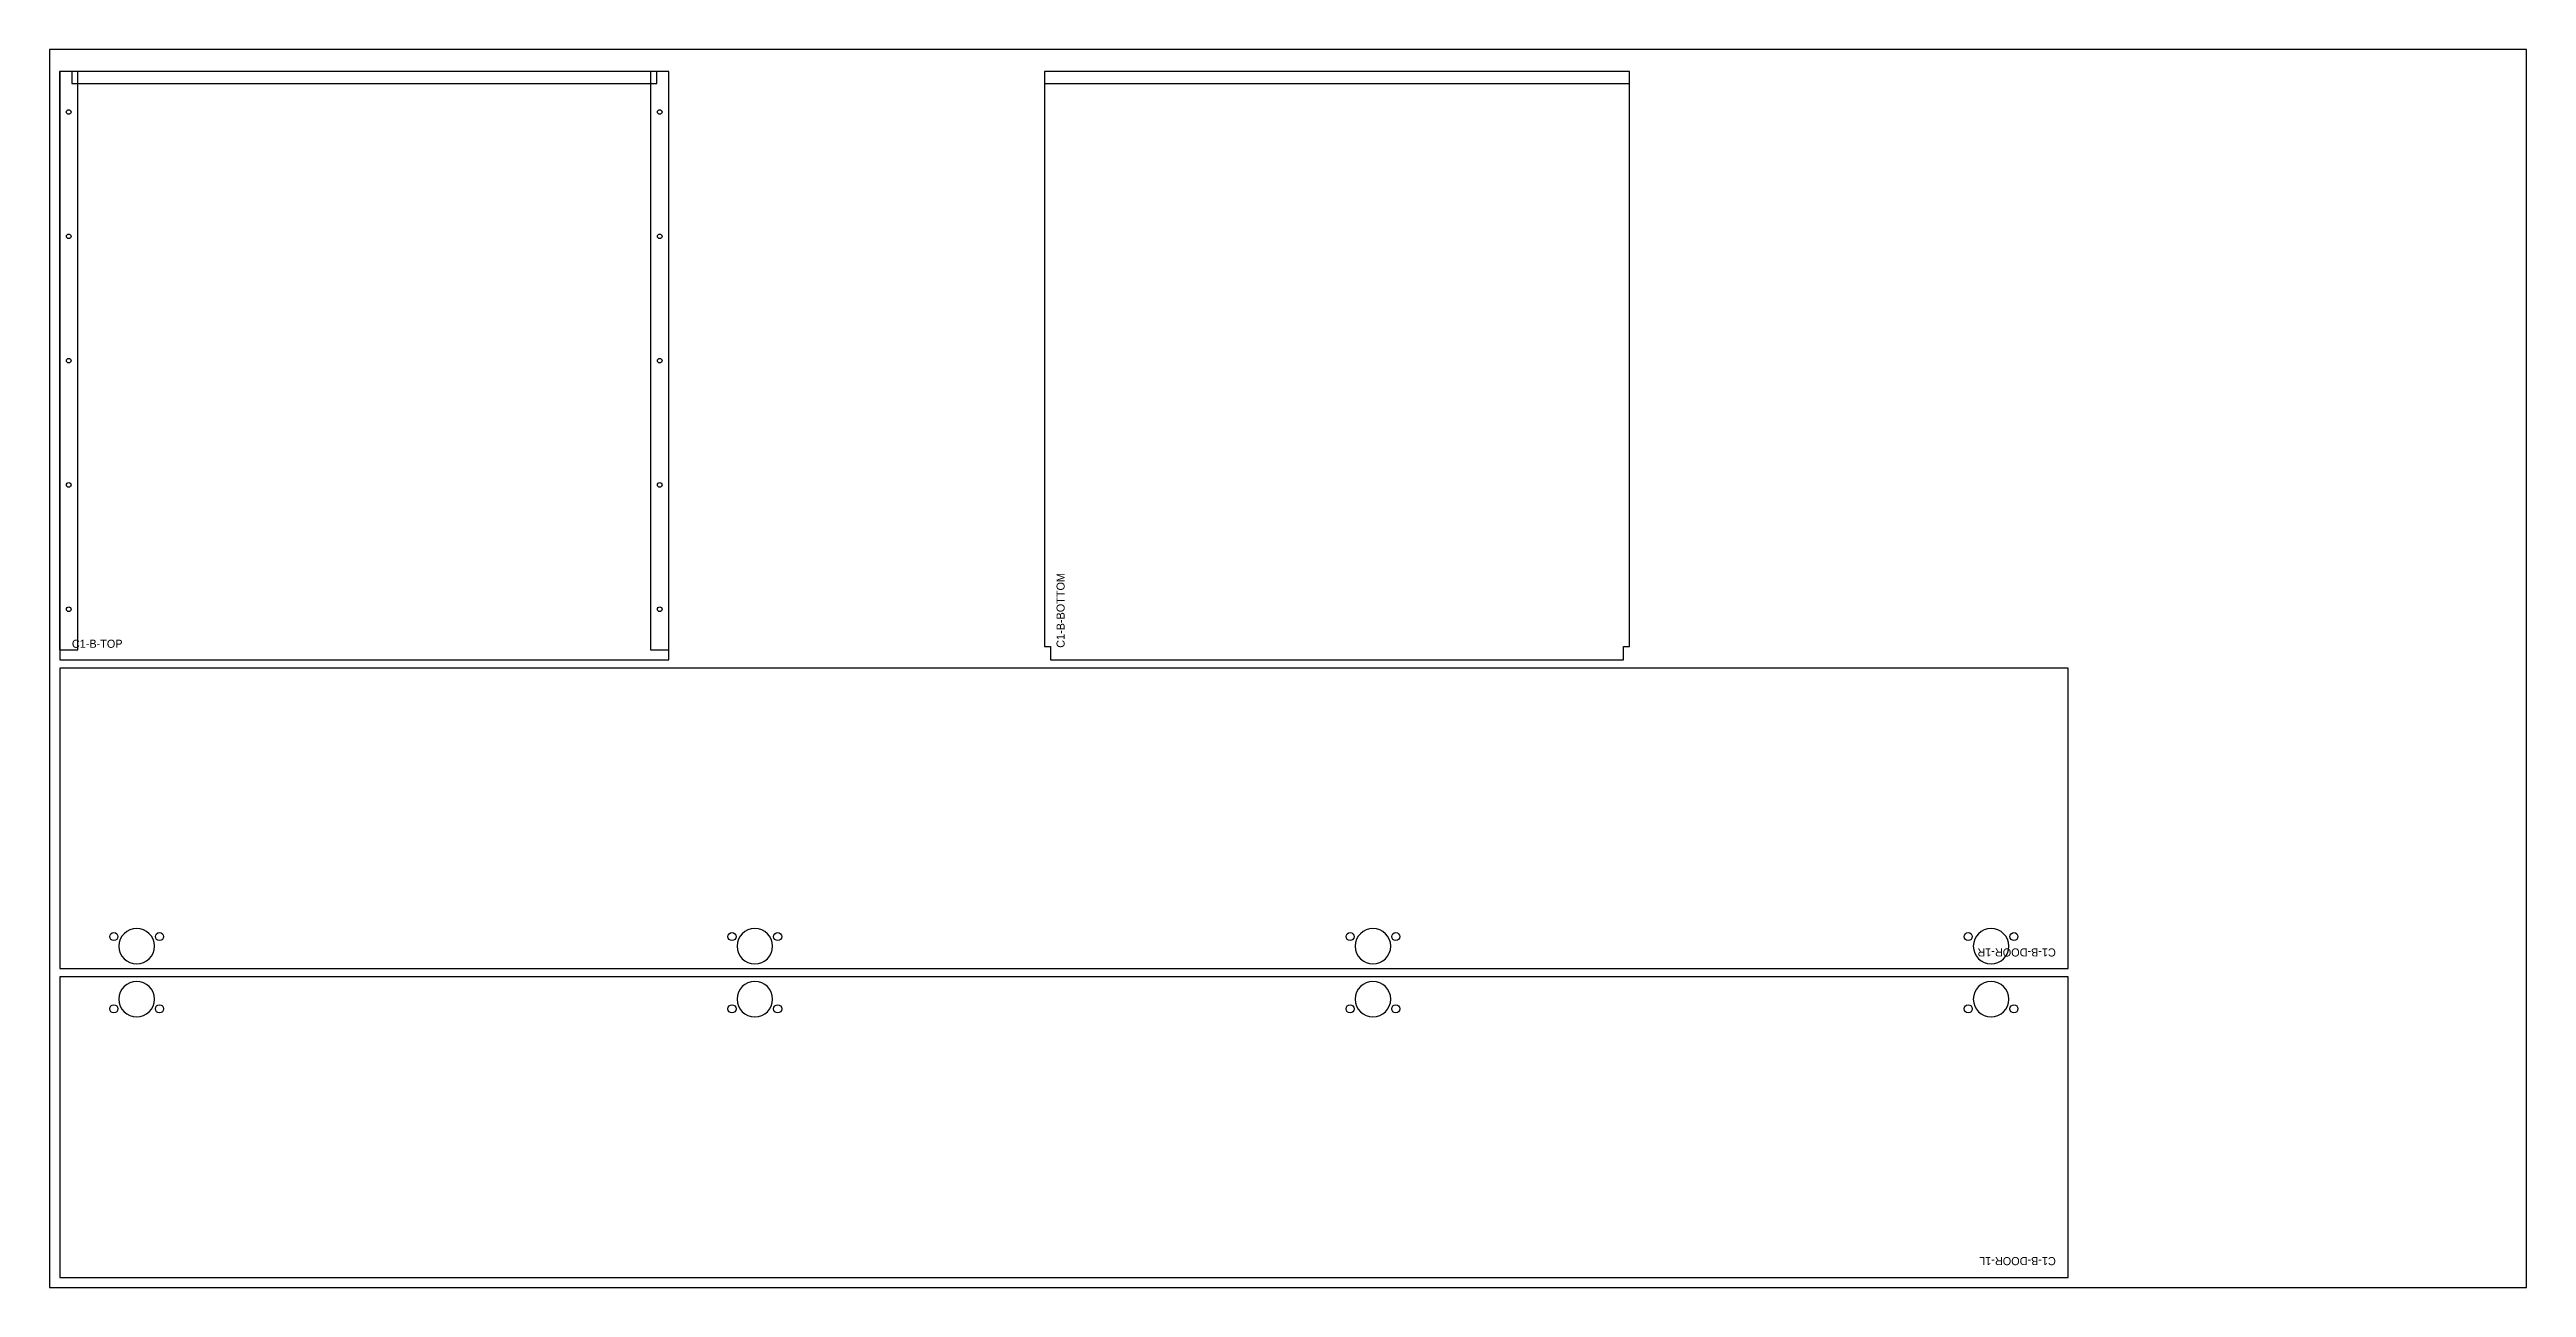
# Model space of a CAD drawing. Header units: millimetres. Extents: x 0 to 2440, y 0 to 1220.
import ezdxf

# ---------------------------------------------------------------- set-up
doc = ezdxf.new("R2010")
doc.units = ezdxf.units.MM
for name, color, linetype in [('DRILL_4.5_THRU', 5, 'CONTINUOUS'), ('DRILL_8_D12', 5, 'CONTINUOUS'), ('LABEL', 8, 'CONTINUOUS'), ('OUTLINE', 7, 'CONTINUOUS'), ('POCKET_D13', 3, 'CONTINUOUS'), ('POCKET_D4', 3, 'CONTINUOUS'), ('POCKET_D6', 3, 'CONTINUOUS'), ('SHEET', 8, 'CONTINUOUS')]:
    doc.layers.add(name, color=color, linetype=linetype)

msp = doc.modelspace()

# ---------------------------------------------------------------- linework, layer by layer
at = {"layer": 'DRILL_4.5_THRU'}
for centre in [(18.9, 1158.4), (601.1, 1158.4), (18.9, 1035.9), (601.1, 1035.9), (18.9, 913.4), (601.1, 913.4), (18.9, 790.9), (601.1, 790.9), (18.9, 668.4), (601.1, 668.4)]:
    msp.add_circle(centre, 2.25, dxfattribs=at)
at = {"layer": 'DRILL_8_D12'}
for centre in [(63.3, 345.8), (108.3, 345.8), (672.233333, 345.8), (717.233333, 345.8), (1281.166667, 345.8), (1326.166667, 345.8), (1890.1, 345.8), (1935.1, 345.8), (63.3, 274.6), (108.3, 274.6), (672.233333, 274.6), (717.233333, 274.6), (1281.166667, 274.6), (1326.166667, 274.6), (1890.1, 274.6), (1935.1, 274.6)]:
    msp.add_circle(centre, 4, dxfattribs=at)
at = {"layer": 'OUTLINE'}
for points in [[(10, 618.4), (610, 618.4), (610, 1198.4), (10, 1198.4)], [(980, 631.55), (986, 631.55), (986, 618.4), (1550.4, 618.4), (1550.4, 631.55), (1556.4, 631.55), (1556.4, 1198.4), (980, 1198.4)], [(1988.4, 314.2), (1988.4, 610.4), (10, 610.4), (10, 314.2)], [(1988.4, 10), (1988.4, 306.2), (10, 306.2), (10, 10)]]:
    msp.add_lwpolyline(points, close=True, dxfattribs=at)
at = {"layer": 'POCKET_D13'}
for points in [[(85.8, 318.8, 1), (85.8, 353.8, 1)], [(694.733333, 318.8, 1), (694.733333, 353.8, 1)], [(1303.666667, 318.8, 1), (1303.666667, 353.8, 1)], [(1912.6, 318.8, 1), (1912.6, 353.8, 1)], [(85.8, 266.6, 1), (85.8, 301.6, 1)], [(694.733333, 266.6, 1), (694.733333, 301.6, 1)], [(1303.666667, 266.6, 1), (1303.666667, 301.6, 1)], [(1912.6, 266.6, 1), (1912.6, 301.6, 1)]]:
    msp.add_lwpolyline(points, format="xyb", close=True, dxfattribs=at)
at = {"layer": 'POCKET_D4'}
for points in [[(9.925, 628.4), (27.875, 628.4), (27.875, 1198.4), (9.925, 1198.4)], [(592.125, 628.4), (610.075, 628.4), (610.075, 1198.4), (592.125, 1198.4)]]:
    msp.add_lwpolyline(points, close=True, dxfattribs=at)
at = {"layer": 'POCKET_D6'}
for points in [[(21.8, 1186.425), (598.2, 1186.425), (598.2, 1198.475), (21.8, 1198.475)], [(980, 1186.425), (1556.4, 1186.425), (1556.4, 1198.475), (980, 1198.475)]]:
    msp.add_lwpolyline(points, close=True, dxfattribs=at)
at = {"layer": 'SHEET'}
msp.add_lwpolyline([(0, 0), (2440, 0), (2440, 1220), (0, 1220)], close=True, dxfattribs=at)

# ---------------------------------------------------------------- texts
at = {"layer": 'LABEL'}
for s, rotation, p in [('C1-B-BOTTOM', 90, (1000, 630.4)), ('C1-B-DOOR-1R', 180, (1976.4, 334.2)), ('C1-B-DOOR-1L', 180, (1976.4, 30))]:
    msp.add_text(s, height=8, rotation=rotation, dxfattribs=at).set_placement(p)
msp.add_text('C1-B-TOP', height=8, dxfattribs=at).set_placement((22, 630.4))

doc.saveas('drawing.dxf')
